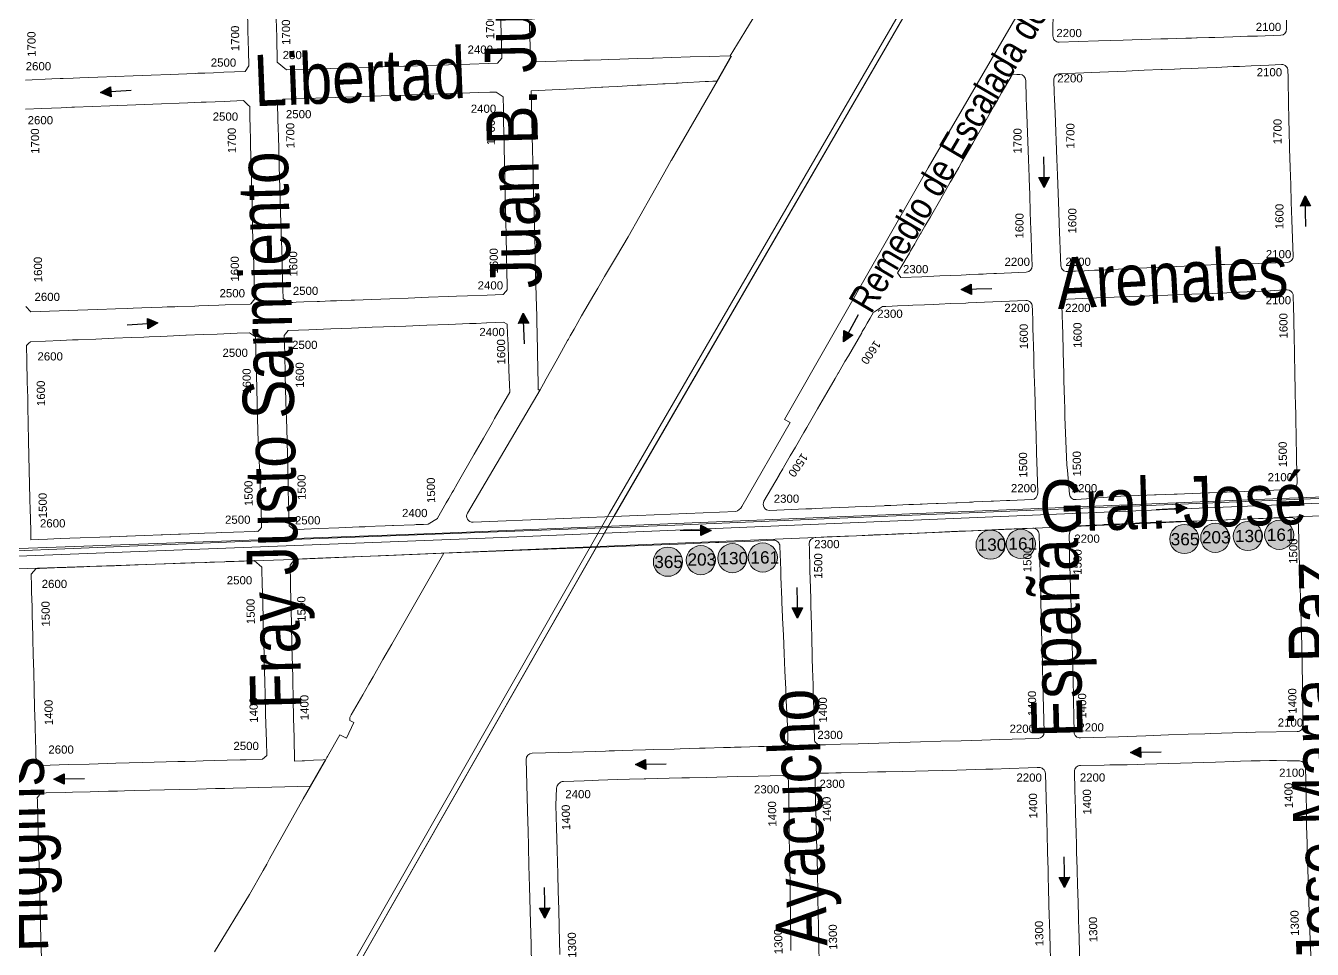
# Model space of a CAD drawing. Header units: millimetres. Extents: x 11558 to 23675, y 49449 to 61482.
# Drawn here: x 18272 to 18900, y 54871 to 55322 of the extents above; entities that cross this region are included whole.
import ezdxf

# ---------------------------------------------------------------- set-up
doc = ezdxf.new("R2010")
doc.units = ezdxf.units.MM
for name, color, linetype in [('0. plano base - nombres calles', 22, 'Continuous'), ('0. Plano Base - PLANO', 254, 'Continuous'), ('0. Plano base - sentido calles', 253, 'Continuous'), ('0. vias del tren', 252, 'VÍAS'), ('7. puesta en valor CC la lucila', 212, 'Continuous'), ('numeración', 7, 'Continuous')]:
    doc.layers.add(name, color=color, linetype=linetype)
for name, color, linetype, true_color in [('Linea 130 IDA', 7, 'Continuous', 0x26921c), ('linea 161 vuelta', 7, 'Continuous', 0x9d070c), ('Linea 203 REGRESO', 7, 'Continuous', 0x9e7700), ('Linea 365 REGRESO', 7, 'Continuous', 0xcc3300)]:
    doc.layers.add(name, color=color, linetype=linetype, true_color=true_color)
doc.layers.get('7. puesta en valor CC la lucila').off()
doc.styles.get("Standard").update_dxf_attribs({"font": 'arial.ttf'})
doc.linetypes.add('VÍAS', pattern='A,0.15,[130,ltypeshp.shx,S=0.25,R=0,X=0,Y=0],0.15', length=0.3)

# ---------------------------------------------------------------- blocks, each defined once
blk = doc.blocks.new('MANZANAS')
at = {"layer": '0. Plano Base - PLANO', "color": 0, "linetype": 'VÍAS', "lineweight": 5, "ltscale": 4}
for points in [[(5638521.01, 6179852.54), (5638443.65, 6179752.06), (5638377.59, 6179651.23), (5638340.19, 6179582.84), (5638322.33, 6179538.74), (5638313.75, 6179517.56), (5638304.57, 6179494.88), (5638295.85, 6179465.56), (5638277.52, 6179391.47), (5638271.99, 6179354.9), (5638265.44, 6179267.8), (5638261.95, 6179205.01), (5638248.6, 6178985.17), (5638230.1, 6178585.9), (5638216.19, 6178231.93), (5638207.85, 6178052.52), (5638205.17, 6177994.89)], [(5638523.21, 6179851.07), (5638445.8, 6179750.53), (5638379.86, 6179649.87), (5638342.58, 6179581.7), (5638324.78, 6179537.75), (5638316.2, 6179516.57), (5638307.07, 6179494.01), (5638298.4, 6179464.87), (5638280.11, 6179390.95), (5638274.62, 6179354.6), (5638268.08, 6179267.63), (5638264.59, 6179204.86), (5638251.24, 6178985.03), (5638232.74, 6178585.79), (5638218.83, 6178231.82), (5638210.49, 6178052.39), (5638207.81, 6177994.74)]]:
    blk.add_lwpolyline(points, dxfattribs=at)
at = {"layer": '0. Plano Base - PLANO', "color": 0, "linetype": 'Continuous', "lineweight": 5}
for points in [[(5638412.44, 6178951.86), (5638414.55, 6178948.07, -0.413666), (5638413.39, 6178943.99), (5638403.49, 6178938.45), (5638400.51, 6178936.79), (5638399.23, 6178936.07), (5638393.03, 6178932.6), (5638385.26, 6178928.26), (5638382.81, 6178926.89), (5638377.85, 6178924.12), (5638377.47, 6178923.9), (5638375.43, 6178922.76), (5638372.9, 6178921.34), (5638365.31, 6178917.1), (5638362.28, 6178915.41), (5638353.92, 6178910.73), (5638346.18, 6178906.4), (5638335.76, 6178900.58), (5638327.07, 6178895.72), (5638318.99, 6178891.2, -0.42553), (5638314.85, 6178892.46), (5638308.61, 6178904.7)], [(5638256.97, 6178988.26), (5638295.68, 6179010.12, -0.592736), (5638300.15, 6179007.34), (5638290.47, 6178807.33), (5638284.89, 6178666.03), (5638288.06, 6178665.88), (5638285.98, 6178618.64, -0.187987), (5638284.43, 6178615.12), (5638242.87, 6178591.35)], [(5638535.31, 6178496.7), (5638529.46, 6178507.18), (5638526.66, 6178512.19), (5638525.21, 6178514.79), (5638523.74, 6178517.41), (5638521.07, 6178522.2), (5638518.14, 6178527.45), (5638516.78, 6178529.88), (5638512.7, 6178537.23), (5638510.78, 6178540.7), (5638508.8, 6178544.28), (5638506.57, 6178548.29), (5638504.66, 6178551.76), (5638501.43, 6178557.59), (5638499.94, 6178560.28), (5638498.56, 6178562.78), (5638494.14, 6178570.76), (5638489.75, 6178578.69, -0.41784), (5638490.96, 6178582.79), (5638501.07, 6178588.22), (5638503.48, 6178589.52), (5638505.8, 6178590.77), (5638511.05, 6178593.61), (5638515.21, 6178595.93), (5638518.47, 6178597.75), (5638533.75, 6178606.26), (5638548.74, 6178614.61), (5638556.43, 6178618.92), (5638559.33, 6178620.55), (5638563.81, 6178623.06), (5638567.74, 6178625.23), (5638571.64, 6178627.38), (5638574.75, 6178628.94), (5638579.43, 6178631.3), (5638584.83, 6178634.01, -0.40534), (5638588.82, 6178632.76), (5638592.04, 6178626.8), (5638596.23, 6178619.07), (5638598.21, 6178615.42), (5638598.26, 6178615.32), (5638600.25, 6178611.64), (5638602.47, 6178607.54), (5638606.71, 6178599.9), (5638611, 6178592.16), (5638614.98, 6178584.99), (5638615.39, 6178584.27), (5638623.07, 6178570.61), (5638623.4, 6178570.04), (5638625.55, 6178566.23), (5638627.85, 6178562.17), (5638630.79, 6178557.01), (5638634.14, 6178551.13, -0.424307)], [(5638242.87, 6178591.35), (5638173.08, 6178551.33, -0.594478), (5638168.59, 6178554.09), (5638172.35, 6178623.74)], [(5638266.9, 6178588.03), (5638282.63, 6178597.06), (5638284.1, 6178597.91), (5638291.2, 6178601.98), (5638299.07, 6178606.5), (5638307.25, 6178611.2, -0.416199), (5638311.36, 6178610.08), (5638317.18, 6178599.78), (5638318.78, 6178596.96), (5638324.24, 6178587.38), (5638324.77, 6178586.46), (5638326.84, 6178582.86), (5638328.35, 6178580.24), (5638328.78, 6178579.49), (5638332.92, 6178572.31), (5638337.36, 6178564.61), (5638341.64, 6178557.18), (5638346.1, 6178549.44), (5638350.84, 6178541.21), (5638351.37, 6178540.31), (5638352.48, 6178538.37), (5638354.9, 6178534.18), (5638358.34, 6178528.21, -0.416927), (5638357.21, 6178524.1), (5638349.61, 6178519.82), (5638347.24, 6178518.48), (5638339.86, 6178514.37), (5638336.98, 6178512.76), (5638335.25, 6178511.79), (5638332.2, 6178510.1), (5638324.51, 6178505.81), (5638322.06, 6178504.44), (5638313.82, 6178499.85), (5638311.15, 6178498.36), (5638302.4, 6178493.48), (5638298.96, 6178491.56), (5638293.63, 6178488.59), (5638289.2, 6178486.12), (5638285.73, 6178484.19), (5638283.47, 6178482.92), (5638281.93, 6178482.07), (5638277.63, 6178479.67), (5638267.66, 6178474.11, -0.000008), (5638267.66, 6178474.11, -0.000008)], [(5638422.05, 6178438.63), (5638418.17, 6178445.74), (5638414.2, 6178453.02), (5638413.96, 6178453.46), (5638410.03, 6178460.66), (5638409.93, 6178460.85), (5638407.88, 6178464.6), (5638405.82, 6178468.37), (5638405.21, 6178469.5), (5638401.68, 6178475.96), (5638397.48, 6178483.62), (5638395.15, 6178487.82), (5638393.31, 6178491.14), (5638389.16, 6178498.64), (5638386.23, 6178503.95), (5638384.86, 6178506.45), (5638379.08, 6178516.93, -0.415029), (5638380.27, 6178521.01), (5638383.53, 6178522.79), (5638386.66, 6178524.5), (5638388.91, 6178525.74), (5638400.13, 6178531.87), (5638404.42, 6178534.22), (5638408.09, 6178536.23), (5638415.29, 6178540.17), (5638426.2, 6178546.14), (5638438.43, 6178552.83), (5638446.41, 6178557.32), (5638450.75, 6178559.76), (5638453.72, 6178561.44), (5638460.99, 6178565.53), (5638468.79, 6178569.92), (5638472.61, 6178572.07), (5638473.31, 6178572.49, -0.425192), (5638477.49, 6178571.4), (5638486.35, 6178555.59), (5638487.72, 6178553.14), (5638488.92, 6178550.98), (5638491.87, 6178545.62), (5638491.99, 6178545.41), (5638492.15, 6178545.11), (5638495.76, 6178538.57), (5638496.16, 6178537.85), (5638500.39, 6178530.19), (5638502.3, 6178526.73), (5638504.48, 6178522.76), (5638508.56, 6178515.38), (5638511.14, 6178510.72), (5638512.84, 6178507.66), (5638515.71, 6178502.52), (5638518.63, 6178497.28), (5638521.51, 6178492.12)], [(5638307.96, 6178383.7), (5638301.48, 6178395.41), (5638297.35, 6178402.88), (5638293.02, 6178410.72), (5638288.96, 6178418.06), (5638283.31, 6178428.29), (5638278.05, 6178437.79), (5638272.58, 6178447.5), (5638269.1, 6178455.01, -0.195146), (5638268.99, 6178457.26), (5638269.17, 6178457.79, -0.182024), (5638270.53, 6178459.41), (5638279.43, 6178464.44), (5638282.89, 6178466.39), (5638285.46, 6178467.84), (5638293.39, 6178472.32), (5638298.64, 6178475.28), (5638304.91, 6178478.73), (5638305.71, 6178479.17), (5638315.57, 6178484.59), (5638321.07, 6178487.61), (5638324.26, 6178489.37), (5638331.45, 6178493.32), (5638344.99, 6178500.76), (5638353.67, 6178505.54), (5638364.01, 6178511.23, -0.416921), (5638368.1, 6178510.02), (5638372.63, 6178501.58), (5638375.94, 6178495.44), (5638380.66, 6178486.66), (5638384.43, 6178479.66), (5638387.98, 6178473.05), (5638392.12, 6178465.35), (5638396.37, 6178457.45), (5638396.61, 6178457.01), (5638397.38, 6178455.59), (5638398.12, 6178454.2), (5638400.29, 6178450.16), (5638402.45, 6178446.16), (5638402.76, 6178445.57), (5638407.15, 6178437.41)], [(5638264.36, 6178433.61), (5638249.46, 6178460.54, -0.413299), (5638250.62, 6178464.61), (5638267.66, 6178474.11)]]:
    blk.add_lwpolyline(points, format="xyb", dxfattribs=at)
for points in [[(5638183.38, 6178868.4), (5638180.54, 6178824.86), (5638179.55, 6178811.24), (5638179.44, 6178811.19), (5638170.59, 6178806.24), (5638162.49, 6178801.72), (5638146.87, 6178792.99), (5638146.4, 6178792.73), (5638139.87, 6178789.08), (5638132.41, 6178784.91), (5638127.83, 6178782.35), (5638124.54, 6178780.51), (5638119.64, 6178777.78), (5638117.18, 6178776.4), (5638111.99, 6178773.5), (5638109.87, 6178772.32), (5638096.45, 6178764.82), (5638093.12, 6178766.01), (5638086.09, 6178778.58), (5638084.67, 6178781.21)], [(5638069.69, 6178779.51), (5638081.17, 6178758.87), (5638080.37, 6178755.6), (5638064.67, 6178746.8), (5638049.44, 6178738.27), (5638043.28, 6178734.81), (5638040.54, 6178733.28), (5638034.73, 6178730.02), (5638027.03, 6178725.71), (5638020.1, 6178721.82), (5638004.02, 6178712.82), (5638001.13, 6178711.2), (5637998.49, 6178709.72), (5637990.43, 6178705.2), (5637984.73, 6178706.55), (5637978.91, 6178717.15), (5637974.44, 6178725.26)], [(5637960.26, 6178722.05), (5637964.43, 6178714.47), (5637967.9, 6178708.16), (5637969.11, 6178705.98), (5637969.66, 6178704.97), (5637973.21, 6178698.52), (5637972.91, 6178695.26), (5637963.83, 6178690.08), (5637959.54, 6178687.63), (5637955.84, 6178685.53), (5637952.89, 6178683.85), (5637951.83, 6178683.24), (5637948.1, 6178681.11), (5637941.04, 6178677.09), (5637933.07, 6178672.55), (5637925.4, 6178668.18), (5637910.42, 6178659.64), (5637902.76, 6178655.27), (5637899.97, 6178653.68), (5637895.63, 6178651.21), (5637894.36, 6178650.49), (5637890.88, 6178648.5), (5637879.73, 6178642.15)], [(5637886.26, 6178629.56), (5637893.17, 6178633.49), (5637901.32, 6178638.12), (5637905.9, 6178640.73), (5637907.01, 6178641.35), (5637914.57, 6178645.65), (5637922.03, 6178649.9), (5637925.25, 6178651.73), (5637929.41, 6178654.11), (5637940.29, 6178660.32), (5637955.13, 6178668.8), (5637960.79, 6178672.03), (5637962.93, 6178673.25), (5637970.49, 6178677.57), (5637973.17, 6178679.09), (5637978.77, 6178682.28), (5637980.54, 6178681.76), (5637981.8, 6178681.38), (5637982.82, 6178681.08), (5637983.24, 6178680.31), (5637985.22, 6178676.69), (5637987.82, 6178671.97), (5637988.53, 6178670.67), (5637989.8, 6178668.37), (5637991.92, 6178664.51), (5637994.39, 6178660.01), (5637995.36, 6178658.26), (5637996.39, 6178656.39), (5637998.75, 6178652.11), (5638001.1, 6178647.83), (5638002.15, 6178645.92), (5638010.94, 6178629.95), (5638011.58, 6178628.79), (5638013.85, 6178624.72), (5638015.07, 6178622.53), (5638017.95, 6178617.36), (5638020, 6178613.68), (5638024.91, 6178604.87), (5638028.2, 6178598.96), (5638027.74, 6178595.87), (5638027.36, 6178595.66), (5638016.72, 6178589.64), (5638014.08, 6178588.14), (5638005.57, 6178583.33), (5638003.92, 6178582.39), (5637996.45, 6178578.16), (5637995.32, 6178577.53), (5637993.74, 6178576.63), (5637992.19, 6178575.75), (5637989.98, 6178574.5), (5637985.33, 6178571.87), (5637981.29, 6178569.59), (5637977.74, 6178567.58), (5637975.34, 6178566.22), (5637970.22, 6178563.32), (5637962.65, 6178559.04), (5637954.2, 6178554.26), (5637934.11, 6178542.89), (5637930.74, 6178544.04)], [(5638167.37, 6178531.39), (5638266.9, 6178588.03)], [(5638264.36, 6178433.61), (5638266.14, 6178430.4), (5638270.07, 6178423.3), (5638274.54, 6178415.23), (5638279.53, 6178406.2), (5638288.01, 6178390.88), (5638293.15, 6178381.59), (5638298.17, 6178372.54)], [(5638086.83, 6178260.56), (5638081.73, 6178269.8), (5638076.77, 6178278.79), (5638075.04, 6178281.92), (5638072.89, 6178285.81), (5638072.71, 6178286.14), (5638072.63, 6178286.29), (5638072.5, 6178286.52), (5638062.5, 6178304.62), (5638057.77, 6178313.19), (5638046.83, 6178333.01), (5638046.25, 6178334), (5638046.79, 6178336.81), (5638049.06, 6178338.07), (5638057.35, 6178342.68), (5638060.26, 6178344.3), (5638067.87, 6178348.49), (5638071.18, 6178350.32), (5638075.63, 6178352.78), (5638079.53, 6178354.93), (5638082.52, 6178356.58), (5638086.89, 6178358.98), (5638105.98, 6178369.51), (5638113.77, 6178373.81), (5638121.39, 6178378.01), (5638125.42, 6178380.23), (5638128.97, 6178382.19), (5638161.93, 6178400.49), (5638161.71, 6178393.32), (5638160.8, 6178364.37), (5638160.66, 6178359.82), (5638160.57, 6178356.9), (5638160.46, 6178353.31), (5638160.03, 6178339.79), (5638157.74, 6178307.08)]]:
    blk.add_lwpolyline(points, dxfattribs=at)
for points in [[(5638459.87, 6178866.39), (5638468.43, 6178851.2, -0.414745), (5638467.29, 6178847.11), (5638458.09, 6178841.95), (5638454.87, 6178840.14), (5638446.15, 6178835.25), (5638443.88, 6178833.97), (5638440.77, 6178832.23), (5638438.54, 6178830.97), (5638431.23, 6178826.83), (5638423.52, 6178822.35), (5638401.45, 6178809.53), (5638387.39, 6178801.37), (5638385.62, 6178800.34), (5638383.13, 6178798.89), (5638381.37, 6178797.87), (5638377.55, 6178795.65), (5638376.89, 6178795.27), (5638375.64, 6178794.54), (5638374.11, 6178793.66, -0.415943), (5638370, 6178794.76), (5638359.86, 6178812.47), (5638356.87, 6178817.74), (5638356.77, 6178817.93), (5638352.5, 6178825.47), (5638348.14, 6178833.17), (5638344.31, 6178839.92), (5638333.22, 6178859.48), (5638329.79, 6178865.43), (5638328.13, 6178868.3), (5638325.14, 6178873.48, -0.415261), (5638326.25, 6178877.59), (5638343.34, 6178887.36), (5638354.53, 6178893.76), (5638362.1, 6178898.09), (5638369.31, 6178902.22), (5638369.82, 6178902.5), (5638374.93, 6178905.43), (5638377.41, 6178906.85), (5638377.59, 6178906.95), (5638382.02, 6178909.49), (5638385.03, 6178911.22), (5638392.63, 6178915.59), (5638399.86, 6178919.75), (5638402.37, 6178921.19), (5638402.53, 6178921.28), (5638407.46, 6178924.11), (5638411.49, 6178926.43), (5638414.95, 6178928.42), (5638420.33, 6178931.51, -0.421249), (5638424.46, 6178930.34), (5638425.94, 6178927.61), (5638426.78, 6178926.07), (5638426.91, 6178925.83), (5638428.55, 6178922.82), (5638430.1, 6178919.96), (5638433.33, 6178914.02), (5638434.51, 6178911.84), (5638434.73, 6178911.43), (5638436.11, 6178908.9), (5638436.35, 6178908.46), (5638438.29, 6178904.9), (5638442.66, 6178896.93), (5638447.19, 6178888.89), (5638451.33, 6178881.54), (5638455.53, 6178874.09), (5638457.56, 6178870.5)], [(5638313.08, 6178867.07), (5638317.32, 6178859.57), (5638319.25, 6178856.15), (5638321.28, 6178852.56), (5638323.46, 6178848.7), (5638327.76, 6178841.08), (5638332.09, 6178833.42), (5638336.22, 6178826.1), (5638336.72, 6178825.22), (5638340.48, 6178818.56), (5638344.79, 6178810.93), (5638348.98, 6178803.51), (5638350.51, 6178800.79), (5638353.52, 6178795.46), (5638353.75, 6178795.07), (5638357.6, 6178788.25, -0.411732), (5638356.48, 6178784.17), (5638347.16, 6178778.8), (5638343.82, 6178776.88), (5638342.79, 6178776.28), (5638339.65, 6178774.48), (5638338.22, 6178773.66), (5638336.22, 6178772.5), (5638332.52, 6178770.37), (5638330.98, 6178769.48), (5638328.83, 6178768.24), (5638319.84, 6178763.07), (5638317.38, 6178761.65), (5638314.49, 6178759.99), (5638312.24, 6178758.69), (5638303.4, 6178753.6), (5638300.9, 6178754.93), (5638301.02, 6178757.09), (5638301.28, 6178761.7), (5638301.3, 6178762.02), (5638301.52, 6178766.11), (5638301.58, 6178767.32), (5638301.79, 6178771.29), (5638301.83, 6178772), (5638302.03, 6178776.69), (5638302.07, 6178777.51), (5638302.1, 6178778.23), (5638302.23, 6178781.23), (5638302.46, 6178786.62), (5638302.88, 6178796.7), (5638303.28, 6178805.94), (5638303.33, 6178807.1), (5638303.64, 6178814.34), (5638303.77, 6178817.38), (5638304.22, 6178828.03), (5638304.65, 6178838.15), (5638305.09, 6178848.43), (5638305.25, 6178852.12), (5638305.43, 6178856.26), (5638305.85, 6178865.1), (5638305.86, 6178865.25), (5638305.93, 6178866.72), (5638307.94, 6178867.7), (5638309.16, 6178868.3, -0.396302)], [(5638380.52, 6178781.81), (5638389.74, 6178787.1), (5638395.64, 6178790.49), (5638400.23, 6178793.13), (5638406.77, 6178796.88), (5638415.19, 6178801.71), (5638422.92, 6178806.09), (5638430.12, 6178810.14), (5638430.42, 6178810.31), (5638433.1, 6178811.82), (5638437.94, 6178814.55), (5638445.6, 6178818.95), (5638452.86, 6178823.19), (5638453.39, 6178823.5), (5638456.63, 6178825.39), (5638460.12, 6178827.43), (5638460.31, 6178827.53), (5638463.58, 6178829.45), (5638466.35, 6178831.06), (5638466.45, 6178831.12), (5638472.06, 6178834.41), (5638473.24, 6178835.1), (5638473.38, 6178835.18), (5638473.46, 6178835.23), (5638474.39, 6178835.5), (5638475.35, 6178835.47), (5638476.26, 6178835.16), (5638477.04, 6178834.58), (5638477.18, 6178834.4), (5638477.34, 6178834.2), (5638477.64, 6178833.66), (5638479.96, 6178829.4), (5638482.85, 6178824.09), (5638484.15, 6178821.72), (5638486.46, 6178817.51), (5638491.27, 6178808.74), (5638495.5, 6178801.04), (5638499.64, 6178793.44), (5638503.86, 6178785.69), (5638504.38, 6178784.73), (5638504.67, 6178784.2), (5638507.87, 6178778.31), (5638508.98, 6178776.28), (5638512.09, 6178770.56), (5638513.5, 6178767.97), (5638514.23, 6178766.63), (5638514.54, 6178766.06), (5638515.78, 6178763.77), (5638521.22, 6178753.78, -0.405714), (5638520.09, 6178749.75), (5638515.33, 6178746.98), (5638507.76, 6178742.58), (5638500.44, 6178738.31), (5638492.72, 6178733.93), (5638485.5, 6178729.84), (5638485.09, 6178729.61), (5638474.83, 6178723.79), (5638471.77, 6178722.06), (5638471.03, 6178721.64), (5638470.44, 6178721.3), (5638462.77, 6178716.95), (5638462.15, 6178716.6), (5638458.82, 6178714.72), (5638455.5, 6178712.83), (5638452.02, 6178710.86), (5638451.57, 6178710.6), (5638449.45, 6178709.4), (5638447.83, 6178708.4), (5638440.43, 6178703.81), (5638436.42, 6178701.33), (5638435.97, 6178701.05), (5638435.62, 6178700.83), (5638429.21, 6178696.86, -0.410505), (5638425.1, 6178697.79), (5638418.93, 6178707.47), (5638417.44, 6178709.81), (5638405.84, 6178730.12), (5638403.91, 6178733.59), (5638403.77, 6178733.85), (5638401.74, 6178737.51), (5638397.2, 6178745.67), (5638397.03, 6178745.99), (5638395.43, 6178748.87), (5638393.14, 6178752.99), (5638390.36, 6178757.99), (5638388.95, 6178760.54), (5638387.28, 6178763.55), (5638386.15, 6178765.57), (5638379.39, 6178777.76, -0.410093)], [(5638294.36, 6178625.95), (5638295.05, 6178640.65), (5638295.05, 6178640.77), (5638295.21, 6178644.23), (5638295.25, 6178645.02), (5638295.49, 6178650.19), (5638295.55, 6178651.48), (5638295.78, 6178656.46), (5638296.17, 6178664.67), (5638296.3, 6178667.54), (5638296.79, 6178678.06), (5638297.21, 6178686.94), (5638297.58, 6178695), (5638297.73, 6178698.06), (5638297.74, 6178698.27), (5638297.82, 6178699.98), (5638298.04, 6178704.66), (5638298.19, 6178707.93), (5638298.79, 6178720.91), (5638298.82, 6178721.51), (5638298.93, 6178723.85), (5638299.05, 6178726.32), (5638299.17, 6178729.04), (5638299.33, 6178732.4), (5638299.6, 6178732.87), (5638301.87, 6178736.87), (5638303.29, 6178737.69), (5638306.01, 6178739.25), (5638308.29, 6178740.57), (5638312.91, 6178743.23), (5638314.77, 6178744.29), (5638319.73, 6178747.15), (5638323.32, 6178749.21), (5638323.44, 6178749.29), (5638325.97, 6178750.74), (5638330.9, 6178753.58), (5638337.22, 6178757.2), (5638338.22, 6178757.78), (5638362.69, 6178771.81, -0.417952), (5638366.8, 6178770.67), (5638367.53, 6178769.36), (5638370.55, 6178763.94), (5638372.16, 6178761.05), (5638373.82, 6178758.07), (5638376.36, 6178753.5), (5638378.55, 6178749.56), (5638380.61, 6178745.86), (5638384.99, 6178738), (5638385, 6178737.97), (5638386.61, 6178735.09), (5638393.02, 6178723.58), (5638397.4, 6178715.71), (5638401.65, 6178708.07), (5638405.89, 6178700.46), (5638411.16, 6178690.98, -0.410589), (5638410.03, 6178686.92), (5638400.74, 6178681.59), (5638400.33, 6178681.36), (5638399.27, 6178680.75), (5638393.79, 6178677.61), (5638392.76, 6178677.02), (5638385.45, 6178672.83), (5638384.83, 6178672.48), (5638383.62, 6178671.79), (5638378.43, 6178668.81), (5638377.76, 6178668.42), (5638370.29, 6178664.15), (5638369.43, 6178663.65), (5638365.82, 6178661.59), (5638363.48, 6178660.25), (5638363.02, 6178659.98), (5638362.69, 6178659.79), (5638359.91, 6178658.2), (5638358.97, 6178657.66), (5638357.95, 6178657.08), (5638350.23, 6178652.65), (5638347.79, 6178651.25), (5638347.4, 6178651.03), (5638343.56, 6178648.83), (5638339.79, 6178646.67), (5638335.2, 6178644.04), (5638332.37, 6178642.41), (5638321.35, 6178636.1), (5638318.53, 6178634.48), (5638316.8, 6178633.49), (5638314.23, 6178632.02), (5638298.85, 6178623.21, -0.591907)], [(5638480.61, 6178595.8), (5638477.25, 6178601.97), (5638473.21, 6178609.43), (5638471.78, 6178612.05), (5638469.2, 6178616.8), (5638465.14, 6178624.28), (5638464.46, 6178625.49), (5638462.35, 6178629.26), (5638460.89, 6178631.87), (5638456.62, 6178639.5), (5638456.15, 6178640.35), (5638451.67, 6178648.35), (5638451.25, 6178649.09), (5638449.12, 6178652.89), (5638444.13, 6178661.81), (5638441.06, 6178667.29), (5638440.42, 6178668.48), (5638437.05, 6178674.79), (5638434.21, 6178680.08), (5638433.98, 6178680.57), (5638433.97, 6178680.6), (5638433.7, 6178681.7), (5638433.67, 6178682.27), (5638433.85, 6178683.39), (5638434.32, 6178684.43), (5638434.68, 6178684.86), (5638435.04, 6178685.3), (5638435.07, 6178685.32), (5638435.97, 6178685.95), (5638439.26, 6178687.86), (5638441.46, 6178689.14), (5638443.54, 6178690.34), (5638446.3, 6178691.94), (5638446.99, 6178692.34), (5638454.44, 6178696.66), (5638460.25, 6178700.04), (5638462, 6178701.05), (5638470.56, 6178705.91), (5638471.83, 6178706.63), (5638477.42, 6178709.8), (5638478.65, 6178710.5), (5638480.97, 6178711.82), (5638496.09, 6178720.4), (5638501.52, 6178723.48), (5638506.95, 6178726.56), (5638512.77, 6178729.86), (5638512.9, 6178729.93), (5638514.44, 6178730.81), (5638526.74, 6178737.74), (5638526.77, 6178737.76), (5638527.95, 6178737.78), (5638528.54, 6178737.69), (5638529.66, 6178737.29), (5638530.65, 6178736.63), (5638531.03, 6178736.28), (5638531.08, 6178736.22), (5638535.72, 6178727.87), (5638538.63, 6178722.62), (5638540.53, 6178719.2), (5638543.42, 6178713.99), (5638545.2, 6178710.79), (5638549.44, 6178703.14), (5638552.06, 6178698.42), (5638553.68, 6178695.49), (5638554.03, 6178694.87), (5638559.95, 6178684.13), (5638564.18, 6178676.37), (5638578.4, 6178650.25, -0.415985), (5638577.19, 6178646.17), (5638559.27, 6178636.56), (5638555.35, 6178634.4), (5638549.44, 6178631.15), (5638540.01, 6178625.83), (5638537.72, 6178624.53), (5638530.51, 6178620.46), (5638522.16, 6178615.75), (5638512.56, 6178610.33), (5638508.64, 6178608.12), (5638500.95, 6178603.78), (5638484.72, 6178594.62, -0.418965)], [(5638466.51, 6178584.94), (5638449.9, 6178575.66), (5638442.44, 6178571.49), (5638433.75, 6178566.64), (5638425.04, 6178561.78), (5638416.32, 6178556.92), (5638411.89, 6178554.44), (5638407.4, 6178551.94), (5638398.56, 6178547), (5638389.79, 6178542.11), (5638382.28, 6178537.92), (5638375.77, 6178534.26), (5638373.83, 6178533.17, -0.416985), (5638369.73, 6178534.33), (5638367.13, 6178539.06), (5638362.66, 6178547.13), (5638358.54, 6178554.56), (5638357.59, 6178556.27), (5638354.4, 6178562.03), (5638353.78, 6178563.14), (5638350.08, 6178569.83), (5638345.85, 6178577.45), (5638342.75, 6178583.05), (5638338.25, 6178591.16), (5638336.57, 6178594.19), (5638331.78, 6178602.84), (5638330.1, 6178605.87), (5638329.79, 6178606.44), (5638329.72, 6178606.57), (5638324.67, 6178615.68), (5638323.54, 6178617.7, -0.409512), (5638324.67, 6178621.76), (5638329.74, 6178624.67), (5638330.13, 6178624.9), (5638333.92, 6178627.08), (5638337.27, 6178629), (5638342.18, 6178631.83), (5638349.52, 6178636.05), (5638354.43, 6178638.88), (5638359.74, 6178641.93), (5638360.2, 6178642.2), (5638361.03, 6178642.68), (5638364.7, 6178644.79), (5638371.13, 6178648.49), (5638374.37, 6178650.35), (5638379.58, 6178653.35), (5638379.69, 6178653.41), (5638382.41, 6178654.98), (5638385.6, 6178656.81), (5638388.08, 6178658.24), (5638390.9, 6178659.86), (5638396.57, 6178663.13), (5638405.27, 6178668.13), (5638412.51, 6178672.3), (5638416.84, 6178674.76, -0.417383), (5638420.94, 6178673.6), (5638430.39, 6178656.53), (5638433.19, 6178651.46), (5638435.79, 6178646.75), (5638437.82, 6178643.07), (5638439.26, 6178640.47), (5638443.95, 6178631.96), (5638448.14, 6178624.38), (5638452.33, 6178616.79), (5638456.15, 6178609.87), (5638467.67, 6178589, -0.412749)]]:
    blk.add_lwpolyline(points, format="xyb", close=True, dxfattribs=at)
at = {"layer": '0. Plano Base - PLANO', "color": 0}
for points in [[(5638179.48, 6178797.33), (5638180.1, 6178811.55)], [(5638161.93, 6178400.49), (5638162.65, 6178415.38)]]:
    blk.add_lwpolyline(points, dxfattribs=at)
at = {"layer": '0. Plano Base - PLANO', "color": 0, "linetype": 'Continuous', "lineweight": 5}
for points in [[(5638172, 6178623.57), (5638171.5, 6178623.34), (5638170.13, 6178625.87), (5638163.06, 6178638.92), (5638161.11, 6178642.52), (5638159.82, 6178644.88), (5638154.46, 6178654.78), (5638149.56, 6178663.41), (5638146.75, 6178668.5), (5638144.96, 6178671.75), (5638140.38, 6178680.06), (5638138.91, 6178682.72), (5638135.8, 6178688.38), (5638129.62, 6178699.58), (5638127.99, 6178702.53), (5638121.79, 6178713.79), (5638117.62, 6178721.35), (5638115.13, 6178725.87), (5638101.18, 6178751.17), (5638115.98, 6178759.9), (5638119.12, 6178761.75), (5638130.79, 6178768.63), (5638131.43, 6178769), (5638133.88, 6178770.45), (5638137.38, 6178772.51), (5638145.88, 6178777.52), (5638147.55, 6178778.51), (5638156.68, 6178783.89), (5638157.6, 6178784.43), (5638162.31, 6178787.21), (5638163.16, 6178787.71), (5638164.86, 6178788.71), (5638174.53, 6178794.41), (5638175.58, 6178795.03), (5638175.91, 6178795.22), (5638177.7, 6178796.28), (5638179.48, 6178797.33), (5638177.57, 6178752.75), (5638177.56, 6178752.57), (5638177.22, 6178744.63), (5638176.01, 6178709.85), (5638175.4, 6178698.7), (5638174.78, 6178687.38), (5638174.42, 6178680.74), (5638174.22, 6178676.98), (5638173.57, 6178665.05), (5638173.35, 6178657.76), (5638173.24, 6178654), (5638173.19, 6178652.06), (5638173.16, 6178651.31), (5638172.98, 6178645.17), (5638172.82, 6178639.82), (5638172.53, 6178629.89), (5638172.45, 6178627.15), (5638172.35, 6178623.74)], [(5638045.5, 6178605.97), (5638043.22, 6178604.68), (5638041.95, 6178605.07), (5638041.9, 6178605.09), (5638040.48, 6178605.53), (5638035.98, 6178613.53), (5638031.41, 6178621.74), (5638028.69, 6178626.62), (5638027.05, 6178629.57), (5638022.63, 6178637.52), (5638014.29, 6178652.5), (5638009.02, 6178661.96), (5638001.62, 6178675.25), (5638000.49, 6178677.28), (5637994.52, 6178687.89), (5637995.64, 6178691.81), (5638014.08, 6178702.22), (5638026.19, 6178709.03), (5638037.37, 6178715.31), (5638048.54, 6178721.6), (5638049.54, 6178722.16), (5638071.29, 6178734.39), (5638078.95, 6178738.7), (5638083.63, 6178741.36), (5638086.3, 6178742.83), (5638090.4, 6178742.33), (5638093.33, 6178736.9), (5638095.9, 6178732.21), (5638102.07, 6178720.94), (5638109.83, 6178706.77), (5638114.28, 6178698.63), (5638118.92, 6178690.17), (5638123.54, 6178681.73), (5638126.77, 6178675.83), (5638128.24, 6178673.15), (5638128.3, 6178673.04), (5638130.33, 6178669.33), (5638135.61, 6178659.68), (5638135.37, 6178658.68), (5638134.92, 6178656.8), (5638128.12, 6178652.93), (5638119.77, 6178648.19), (5638115.03, 6178645.5), (5638111.44, 6178643.45), (5638103.14, 6178638.73), (5638094.53, 6178633.84), (5638086.79, 6178629.44), (5638079.1, 6178625.07), (5638071.73, 6178620.88), (5638070.3, 6178620.07), (5638066.17, 6178617.72), (5638064.07, 6178616.52), (5638061.49, 6178615.06), (5638059.24, 6178613.78), (5638056.84, 6178612.41), (5638055.89, 6178611.87), (5638050.25, 6178608.67), (5638046.9, 6178606.76)], [(5638101.54, 6178510.35), (5638097.25, 6178507.87), (5638094.22, 6178508.44), (5638090.53, 6178515.13), (5638088.29, 6178519.18), (5638086.06, 6178523.22), (5638083.88, 6178527.18), (5638077.84, 6178538.09), (5638077.4, 6178538.88), (5638071.2, 6178550.06), (5638064.97, 6178561.32), (5638058.54, 6178572.92), (5638053.62, 6178581.81), (5638049.25, 6178589.67), (5638049.81, 6178592.74), (5638058.65, 6178597.79), (5638067.94, 6178603.08), (5638076.69, 6178608.05), (5638085.45, 6178613.04), (5638099.73, 6178621.16), (5638108.69, 6178626.26), (5638117.94, 6178631.52), (5638126.88, 6178636.6), (5638129.61, 6178638.15), (5638134.09, 6178640.7), (5638134.13, 6178640.72), (5638137.81, 6178642.82), (5638141.31, 6178644.81), (5638143.28, 6178644.78), (5638145.73, 6178640.49), (5638146.12, 6178639.81), (5638146.61, 6178638.95), (5638148.53, 6178635.59), (5638154.37, 6178625.38), (5638157.98, 6178619.06), (5638159.71, 6178616.03), (5638159.46, 6178610.06), (5638159.09, 6178601.08), (5638159, 6178598.97), (5638158.63, 6178590.14), (5638158.25, 6178581.06), (5638157.56, 6178564.46), (5638157.4, 6178560.66), (5638157.35, 6178559.46), (5638157.22, 6178556.2), (5638157.11, 6178553.73), (5638156.93, 6178549.38), (5638156.74, 6178545.03), (5638156.75, 6178545), (5638154.07, 6178540.42), (5638152.03, 6178539.26), (5638148.99, 6178537.52), (5638148.23, 6178537.09), (5638139.41, 6178532.05), (5638138.88, 6178531.75), (5638135.74, 6178529.96), (5638127.47, 6178525.24), (5638127.18, 6178525.07), (5638126.9, 6178524.91), (5638124.79, 6178523.71), (5638116.22, 6178518.81), (5638107.53, 6178513.8)], [(5637939.8, 6178527.44), (5637940.34, 6178528.87), (5637940.72, 6178529.91), (5637953.5, 6178537.23), (5637958.58, 6178540.14), (5637960.99, 6178541.53), (5637968.43, 6178545.79), (5637976.14, 6178550.21), (5637983.4, 6178554.37), (5637988.75, 6178557.43), (5637991.02, 6178558.73), (5637995.88, 6178561.52), (5637998.72, 6178563.15), (5638006.58, 6178567.65), (5638006.72, 6178567.73), (5638014, 6178571.91), (5638019.92, 6178575.3), (5638028.32, 6178580.11), (5638033.58, 6178583.12), (5638037.13, 6178582.65), (5638040.4, 6178576.73), (5638044.33, 6178569.62), (5638046.05, 6178566.5), (5638059.46, 6178542.26), (5638063.72, 6178534.61), (5638066.53, 6178529.8), (5638068.15, 6178527.02), (5638068.71, 6178526.04), (5638070.93, 6178522.16), (5638072.09, 6178520.13), (5638072.39, 6178519.61), (5638076.66, 6178512.16), (5638081.45, 6178503.8), (5638081.74, 6178503.28), (5638082.61, 6178501.54), (5638082.61, 6178501.26), (5638082.37, 6178500.49), (5638081.89, 6178498.95), (5638081.33, 6178498.7), (5638080.48, 6178498.21), (5638071.54, 6178493.13), (5638066.53, 6178490.29), (5638064.11, 6178488.92), (5638059.2, 6178486.13), (5638056.6, 6178484.65), (5638048.95, 6178480.31), (5638048.14, 6178479.85), (5638044.8, 6178477.95), (5638041.4, 6178476.02), (5638040.83, 6178475.69), (5638033.93, 6178471.77), (5638029.94, 6178469.51), (5638026.36, 6178467.48), (5638026.12, 6178467.34), (5638023.24, 6178465.7), (5638019.39, 6178463.52), (5638018.99, 6178463.29), (5638014.7, 6178460.85), (5638006.4, 6178456.14), (5638002.03, 6178453.66), (5637998.18, 6178451.47), (5637995.16, 6178449.75), (5637992.47, 6178448.23), (5637988.53, 6178445.99), (5637985.46, 6178444.25), (5637983.67, 6178447.51), (5637980.34, 6178453.59), (5637978.51, 6178456.92), (5637975.86, 6178461.74), (5637969.09, 6178474.07), (5637962.29, 6178486.47), (5637958.09, 6178494.12), (5637954.31, 6178501.02), (5637953.7, 6178502.12), (5637952.13, 6178504.99), (5637948.38, 6178511.81), (5637943.47, 6178520.77)], [(5638163.61, 6178439.04), (5638164.35, 6178437.75), (5638166.51, 6178437.78), (5638166.83, 6178429.36), (5638163.21, 6178429.3), (5638162.72, 6178417.16), (5638162.69, 6178416.53), (5638162.65, 6178415.38), (5638161.6, 6178414.77), (5638157.5, 6178412.38), (5638153.7, 6178410.16), (5638152.73, 6178409.6), (5638149.51, 6178407.72), (5638143.94, 6178417.87), (5638139.42, 6178426.09), (5638137.69, 6178429.25), (5638136.49, 6178431.44), (5638134.84, 6178434.43), (5638130.66, 6178442.05), (5638126.46, 6178449.7), (5638125.5, 6178451.45), (5638121.98, 6178457.86), (5638117.83, 6178465.42), (5638113.62, 6178473.08), (5638112.66, 6178474.83), (5638112.17, 6178475.73), (5638103.43, 6178491.62), (5638104.14, 6178495.3), (5638110.56, 6178498.96), (5638117.36, 6178502.85), (5638124.86, 6178507.13), (5638132.45, 6178511.46), (5638136.26, 6178513.64), (5638140.44, 6178516.02), (5638167.37, 6178531.39), (5638165.29, 6178480.18), (5638164.93, 6178471.56), (5638164.54, 6178461.84), (5638164.37, 6178457.83), (5638164.13, 6178451.76), (5638163.67, 6178440.54)], [(5638052.2, 6178355.27), (5638040.6, 6178348.84), (5638036.78, 6178350.83), (5638034.33, 6178355.27), (5638032.93, 6178357.8), (5638029.04, 6178364.84), (5638024.81, 6178372.49), (5638020.66, 6178379.98), (5638016.42, 6178387.65), (5638012.4, 6178394.9), (5638008.58, 6178401.81), (5638008.05, 6178402.78), (5638005.27, 6178407.81), (5638004.52, 6178409.16), (5638003.82, 6178410.42), (5638003.6, 6178410.81), (5638001.01, 6178415.5), (5637997.51, 6178421.84), (5637996.14, 6178424.31), (5637993.32, 6178429.41), (5637994.17, 6178432.96), (5637995.59, 6178433.76), (5638001.99, 6178437.39), (5638006.79, 6178440.11), (5638014.46, 6178444.45), (5638016.96, 6178445.87), (5638022.16, 6178448.81), (5638027.55, 6178451.87), (5638029.52, 6178452.98), (5638030.34, 6178453.44), (5638034.1, 6178455.57), (5638036.19, 6178456.76), (5638036.59, 6178456.98), (5638037.42, 6178457.45), (5638037.6, 6178457.56), (5638044.84, 6178461.66), (5638052.44, 6178465.96), (5638055.6, 6178467.75), (5638060.15, 6178470.33), (5638066.82, 6178474.1), (5638068.02, 6178474.79), (5638074.39, 6178478.39), (5638074.95, 6178478.71), (5638075.55, 6178479.05), (5638077.17, 6178479.96), (5638086.87, 6178485.46), (5638091.63, 6178484.34), (5638092.48, 6178482.8), (5638093.63, 6178480.72), (5638094.2, 6178479.7), (5638094.93, 6178478.38), (5638095.32, 6178477.68), (5638095.82, 6178476.77), (5638097.5, 6178473.74), (5638103.5, 6178462.9), (5638105.11, 6178460), (5638105.59, 6178459.13), (5638112.32, 6178446.97), (5638112.79, 6178446.11), (5638114.78, 6178442.52), (5638114.89, 6178442.32), (5638115.48, 6178441.27), (5638116.06, 6178440.2), (5638124.44, 6178425.07), (5638124.54, 6178424.89), (5638126.42, 6178421.49), (5638128.69, 6178417.4), (5638132.82, 6178409.93), (5638136.16, 6178403.91), (5638135.15, 6178401.3), (5638128.14, 6178397.41), (5638125.66, 6178396.03), (5638120.03, 6178392.91), (5638114.49, 6178389.83), (5638109.84, 6178387.25), (5638106.77, 6178385.55), (5638102.14, 6178382.98), (5638099.09, 6178381.29), (5638083.92, 6178372.87), (5638072.51, 6178366.54), (5638068.85, 6178364.51), (5638061.21, 6178360.27)]]:
    blk.add_lwpolyline(points, close=True, dxfattribs=at)
blk = doc.blocks.new('130 ida')
at = {"layer": 'Linea 130 IDA', "lineweight": 211, "true_color": 0xededed}
h = blk.add_hatch(color=7, dxfattribs=at)
h.dxf.hatch_style = 1
edge = h.paths.add_edge_path()
edge.add_arc((0, 0), 7.11, 0, 360)
at = {"layer": 'Linea 130 IDA', "lineweight": 9}
blk.add_circle((0, 0), 7.11, dxfattribs=at)
at = {"layer": 'Linea 130 IDA', "lineweight": 211, "insert": (-6.31, 3.02), "char_height": 6, "attachment_point": 1}
blk.add_mtext_dynamic_manual_height_columns('130', width=19.512, gutter_width=12.5, heights=[0], dxfattribs=at)
blk = doc.blocks.new('161vuelta')
at = {"layer": 'linea 161 vuelta', "lineweight": 211, "true_color": 0xededed}
h = blk.add_hatch(color=7, dxfattribs=at)
h.dxf.hatch_style = 1
edge = h.paths.add_edge_path()
edge.add_arc((0, 0), 7.11, 0, 360)
at = {"layer": 'linea 161 vuelta', "lineweight": 9}
blk.add_circle((0, 0), 7.11, dxfattribs=at)
at = {"layer": 'linea 161 vuelta', "lineweight": 9, "insert": (-6.03, 3.07), "char_height": 6, "attachment_point": 1}
blk.add_mtext_dynamic_manual_height_columns('161', width=16.4579, gutter_width=12.5, heights=[0], dxfattribs=at)
blk = doc.blocks.new('203 vuelta')
at = {"layer": 'Linea 203 REGRESO', "lineweight": 211, "true_color": 0xededed}
h = blk.add_hatch(color=7, dxfattribs=at)
h.dxf.hatch_style = 1
edge = h.paths.add_edge_path()
edge.add_arc((0, 0), 7.11, 0, 360)
at = {"layer": 'Linea 203 REGRESO', "lineweight": 9}
blk.add_circle((0, 0), 7.11, dxfattribs=at)
at = {"layer": 'Linea 203 REGRESO', "lineweight": 15, "insert": (-6.52, 3.31), "char_height": 6, "attachment_point": 1}
blk.add_mtext_dynamic_manual_height_columns('203', width=16.4579, gutter_width=12.5, heights=[0], dxfattribs=at)
blk = doc.blocks.new('365 vuelta')
at = {"layer": 'Linea 365 REGRESO', "lineweight": 211, "true_color": 0xededed}
h = blk.add_hatch(color=7, dxfattribs=at)
h.dxf.hatch_style = 1
edge = h.paths.add_edge_path()
edge.add_arc((0, 0), 7.11, 0, 360)
at = {"layer": 'Linea 365 REGRESO', "lineweight": 9}
blk.add_circle((0, 0), 7.11, dxfattribs=at)
at = {"layer": 'Linea 365 REGRESO', "lineweight": 211, "insert": (-6.65, 2.93), "char_height": 6, "attachment_point": 1}
blk.add_mtext_dynamic_manual_height_columns('365', width=11.0529, gutter_width=12.5, heights=[0], dxfattribs=at)

msp = doc.modelspace()

# ---------------------------------------------------------------- hatches: boundary and pattern name
at = {"layer": '0. Plano base - sentido calles', "linetype": 'Continuous', "lineweight": 25, "ltscale": 2, "true_color": 0x1a1a1a}
h = msp.add_hatch(color=250, dxfattribs=at)
h.dxf.hatch_style = 1
h.paths.add_polyline_path([(18308.97, 55289.37), (18314.11, 55287.17), (18313.96, 55289.67)])
h.paths.add_polyline_path([(18308.97, 55289.37), (18313.96, 55289.67), (18313.81, 55292.16)])
h = msp.add_hatch(color=250, dxfattribs=at)
h.dxf.hatch_style = 1
h.paths.add_polyline_path([(18769.63, 55242.91), (18772.02, 55247.96), (18769.52, 55247.9)])
h.paths.add_polyline_path([(18769.63, 55242.91), (18769.52, 55247.9), (18767.02, 55247.85)])
h = msp.add_hatch(color=250, dxfattribs=at)
h.dxf.hatch_style = 1
h.paths.add_polyline_path([(18897.08, 55238.97), (18894.69, 55233.91), (18897.19, 55233.97)])
h.paths.add_polyline_path([(18897.08, 55238.97), (18897.19, 55233.97), (18899.69, 55234.02)])
h = msp.add_hatch(color=250, dxfattribs=at)
h.dxf.hatch_style = 1
h.paths.add_polyline_path([(18729.06, 55193.26), (18734.1, 55190.84), (18734.06, 55193.34)])
h.paths.add_polyline_path([(18729.06, 55193.26), (18734.06, 55193.34), (18734.02, 55195.84)])
h = msp.add_hatch(color=250, dxfattribs=at)
h.dxf.hatch_style = 1
h.paths.add_polyline_path([(18336.91, 55176.88), (18331.77, 55179.07), (18331.92, 55176.58)])
h.paths.add_polyline_path([(18336.91, 55176.88), (18331.92, 55176.58), (18332.07, 55174.08)])
h = msp.add_hatch(color=250, dxfattribs=at)
h.dxf.hatch_style = 1
h.paths.add_polyline_path([(18515.22, 55181.69), (18512.94, 55176.58), (18515.44, 55176.69)])
h.paths.add_polyline_path([(18515.22, 55181.69), (18515.44, 55176.69), (18517.94, 55176.81)])
h = msp.add_hatch(color=250, dxfattribs=at)
h.dxf.hatch_style = 1
h.paths.add_polyline_path([(18671.59, 55167.67), (18676.18, 55170.86), (18673.99, 55172.06)])
h.paths.add_polyline_path([(18671.59, 55167.67), (18673.99, 55172.06), (18671.79, 55173.26)])
h = msp.add_hatch(color=250, dxfattribs=at)
h.dxf.hatch_style = 1
h.paths.add_polyline_path([(18839.23, 55086.67), (18834.09, 55088.87), (18834.24, 55086.37)])
h.paths.add_polyline_path([(18839.23, 55086.67), (18834.24, 55086.37), (18834.39, 55083.88)])
h = msp.add_hatch(color=250, dxfattribs=at)
h.dxf.hatch_style = 1
h.paths.add_polyline_path([(18606.94, 55075.65), (18601.96, 55078.17), (18601.94, 55075.67)])
h.paths.add_polyline_path([(18606.94, 55075.65), (18601.94, 55075.67), (18601.93, 55073.17)])
h = msp.add_hatch(color=250, dxfattribs=at)
h.dxf.hatch_style = 1
h.paths.add_polyline_path([(18649.15, 55032.83), (18651.54, 55037.89), (18649.04, 55037.83)])
h.paths.add_polyline_path([(18649.15, 55032.83), (18649.04, 55037.83), (18646.54, 55037.78)])
h = msp.add_hatch(color=250, dxfattribs=at)
h.dxf.hatch_style = 1
h.paths.add_polyline_path([(18811.73, 54967.25), (18816.77, 54964.83), (18816.73, 54967.33)])
h.paths.add_polyline_path([(18811.73, 54967.25), (18816.73, 54967.33), (18816.69, 54969.83)])
h = msp.add_hatch(color=250, dxfattribs=at)
h.dxf.hatch_style = 1
h.paths.add_polyline_path([(18570.02, 54961.34), (18575.06, 54958.92), (18575.02, 54961.42)])
h.paths.add_polyline_path([(18570.02, 54961.34), (18575.02, 54961.42), (18574.98, 54963.92)])
h = msp.add_hatch(color=250, dxfattribs=at)
h.dxf.hatch_style = 1
h.paths.add_polyline_path([(18286.16, 54954.24), (18291.2, 54951.82), (18291.16, 54954.32)])
h.paths.add_polyline_path([(18286.16, 54954.24), (18291.16, 54954.32), (18291.12, 54956.82)])
h = msp.add_hatch(color=250, dxfattribs=at)
h.dxf.hatch_style = 1
h.paths.add_polyline_path([(18779.57, 54901.33), (18781.96, 54906.38), (18779.46, 54906.33)])
h.paths.add_polyline_path([(18779.57, 54901.33), (18779.46, 54906.33), (18776.96, 54906.27)])
h = msp.add_hatch(color=250, dxfattribs=at)
h.dxf.hatch_style = 1
h.paths.add_polyline_path([(18525.85, 54886.43), (18528.24, 54891.48), (18525.74, 54891.43)])
h.paths.add_polyline_path([(18525.85, 54886.43), (18525.74, 54891.43), (18523.25, 54891.37)])

# ---------------------------------------------------------------- linework, layer by layer
at = {"layer": '0. Plano base - sentido calles', "color": 250, "linetype": 'Continuous', "lineweight": 25, "ltscale": 2, "true_color": 0x1a1a1a}
for points in [[(18323.94, 55290.27), (18308.97, 55289.37), (18313.81, 55292.16), (18314.11, 55287.17), (18308.97, 55289.37)], [(18769.3, 55257.9), (18769.63, 55242.91), (18767.02, 55247.85), (18772.02, 55247.96), (18769.63, 55242.91)], [(18897.41, 55223.97), (18897.08, 55238.97), (18899.69, 55234.02), (18894.69, 55233.91), (18897.08, 55238.97)], [(18744.06, 55193.51), (18729.06, 55193.26), (18734.02, 55195.84), (18734.1, 55190.84), (18729.06, 55193.26)], [(18321.94, 55175.97), (18336.91, 55176.88), (18332.07, 55174.08), (18331.77, 55179.07), (18336.91, 55176.88)], [(18515.89, 55166.7), (18515.22, 55181.69), (18517.94, 55176.81), (18512.94, 55176.58), (18515.22, 55181.69)], [(18678.78, 55180.84), (18671.59, 55167.67), (18671.79, 55173.26), (18676.18, 55170.86), (18671.59, 55167.67)], [(18824.26, 55085.77), (18839.23, 55086.67), (18834.39, 55083.88), (18834.09, 55088.87), (18839.23, 55086.67)], [(18591.94, 55075.72), (18606.94, 55075.65), (18601.93, 55073.17), (18601.96, 55078.17), (18606.94, 55075.65)], [(18648.82, 55047.83), (18649.15, 55032.83), (18646.54, 55037.78), (18651.54, 55037.89), (18649.15, 55032.83)], [(18826.73, 54967.5), (18811.73, 54967.25), (18816.69, 54969.83), (18816.77, 54964.83), (18811.73, 54967.25)], [(18585.02, 54961.59), (18570.02, 54961.34), (18574.98, 54963.92), (18575.06, 54958.92), (18570.02, 54961.34)], [(18301.16, 54954.49), (18286.16, 54954.24), (18291.12, 54956.82), (18291.2, 54951.82), (18286.16, 54954.24)], [(18779.24, 54916.33), (18779.57, 54901.33), (18776.96, 54906.27), (18781.96, 54906.38), (18779.57, 54901.33)], [(18525.53, 54901.43), (18525.85, 54886.43), (18523.25, 54891.37), (18528.24, 54891.48), (18525.85, 54886.43)]]:
    msp.add_lwpolyline(points, dxfattribs=at)
at = {"layer": '0. vias del tren', "color": 252, "lineweight": 13, "ltscale": 5}
for points in [[(19399.43, 56073.87), (19284.45, 56020.37), (19179.34, 55961.35), (19114.63, 55917.9), (19078.44, 55887), (19061.07, 55872.16), (19042.46, 55856.27), (19021.21, 55834.28), (18970.78, 55776.97), (18949.02, 55747.07), (18903.05, 55672.8), (18871, 55618.7), (18757.81, 55429.76), (18557.32, 55083.99), (18381.78, 54776.29), (18291.66, 54620.93), (18262.71, 54571.02)], [(19400.7, 56071.54), (19285.66, 56018.01), (19180.73, 55959.09), (19116.23, 55915.79), (19080.16, 55884.99), (19062.79, 55870.15), (19044.28, 55854.34), (19023.15, 55832.48), (18972.85, 55775.32), (18951.22, 55745.59), (18905.31, 55671.43), (18873.28, 55617.34), (18760.08, 55428.42), (18559.61, 55082.67), (18384.07, 54774.98), (18293.95, 54619.6), (18264.99, 54569.67)]]:
    msp.add_lwpolyline(points, dxfattribs=at)
at = {"layer": 'Linea 130 IDA', "lineweight": 15}
msp.add_lwpolyline([(17719.85, 55041.94), (18496.71, 55071.93), (18849.22, 55086.71), (19270.22, 55104.01), (19672.86, 55117.74), (19652.52, 54760.03), (19638.02, 54524.72), (19626.45, 54303.69), (19619.32, 54239.28), (19594.64, 53998.01)], dxfattribs=at)
at = {"layer": 'linea 161 vuelta', "lineweight": 15}
msp.add_lwpolyline([(16377.73, 54990.61), (16669.3, 55001.24), (16932.55, 55011.67), (17180.19, 55020.92), (17380.77, 55027.58), (17524.55, 55044.5), (17631.36, 55047.33), (17719.89, 55044.23), (17883.27, 55051.21), (18139.01, 55062.11), (18475.66, 55074.32), (18885.17, 55091.23), (19228.11, 55104.31), (19439.91, 55114.21), (19611.13, 55120.88), (19764.84, 55124.7), (19906.17, 55129.23), (20013.12, 55131.85), (20354.35, 55141.12)], dxfattribs=at)
at = {"layer": 'Linea 203 REGRESO', "lineweight": 15}
msp.add_lwpolyline([(17523.21, 55037.23), (17631.24, 55039.57), (17719.9, 55035.95), (17846.79, 55041.18), (18019.71, 55047.33), (18167.44, 55053.52), (18398.27, 55061.31), (18594.41, 55069.53), (18686.01, 55073.37), (18908.07, 55082.84), (19037.84, 55088.37), (19150.67, 55093.18), (19290.54, 55099.15), (19414.38, 55104.43), (19525.71, 55108.38), (19669.66, 55114.37)], dxfattribs=at)
at = {"layer": 'Linea 365 REGRESO', "lineweight": 15}
msp.add_lwpolyline([(17522.85, 55044.67), (17632.3, 55047.53), (17720.14, 55044.85), (17843.19, 55048.99), (18006.45, 55055.67), (18165.07, 55061.51), (18394.21, 55070.89), (18589.35, 55078.19), (18681.42, 55082.14), (18899.54, 55091.11), (19027.41, 55096.32), (19149.73, 55101.53), (19289.76, 55106.95), (19414.99, 55111.54), (19526.4, 55114.7), (19674.05, 55121.11)], dxfattribs=at)

# ---------------------------------------------------------------- block references
at = {"layer": '0. Plano Base - PLANO', "color": 28, "lineweight": 5, "true_color": 0x0d0d0d, "rotation": 332.5463477508169}
msp.add_blockref('MANZANAS', (-7833237.48, -2828296.13), dxfattribs=at)
at = {"layer": '7. puesta en valor CC la lucila', "color": 250, "lineweight": 30, "rotation": 332.5463477508169}
msp.add_blockref('MANZANAS', (-7833237.48, -2828296.13), dxfattribs=at)
at = {"layer": 'Linea 130 IDA', "lineweight": 15}
for p in [(18869.04, 55072.9), (18743.43, 55068.67), (18617.37, 55062.09)]:
    msp.add_blockref('130 ida', p, dxfattribs=at)
at = {"layer": 'linea 161 vuelta', "lineweight": 15}
for p in [(18758.18, 55069.11), (18884.31, 55073.48), (18632.23, 55062.4)]:
    msp.add_blockref('161vuelta', p, dxfattribs=at)
at = {"layer": 'Linea 203 REGRESO', "lineweight": 15}
for p in [(18853.1, 55071.99), (18601.98, 55061.15)]:
    msp.add_blockref('203 vuelta', p, dxfattribs=at)
at = {"layer": 'Linea 365 REGRESO', "lineweight": 15}
for p in [(18838.02, 55071.43), (18585.91, 55060.35)]:
    msp.add_blockref('365 vuelta', p, dxfattribs=at)

# ---------------------------------------------------------------- texts
at = {"layer": '0. plano base - nombres calles', "color": 250, "lineweight": 15, "true_color": 0x1a1a1a, "attachment_point": 1}
for s, insert, char_height, rotation in [('{\\fArial Narrow|b0|i0|c0|p34;Remedio de Escalada de San Martín}', (18673.57, 55187.63), 13.3805, 59.49778), ('{\\fArial Narrow|b0|i0|c0|p34;Juan B. Justo}', (18499.26, 55193.42), 25, 91.42483), ('{\\fArial Narrow|b0|i0|c0|p34;Libertad}', (18383.25, 55307.57), 25, 2.27938), ('{\\fArial Narrow|b0|i0|c0|p34;Fray Justo Sarmiento}', (18382.1, 54988.11), 25, 91.42483), ('{\\fArial Narrow|b0|i0|c0|p34;Arenales}', (18774.96, 55208.59), 25, 3.12225), ('{\\fArial Narrow|b0|i0|c0|p34;Gral. José de San Martín}', (18766.87, 55099.75), 25, 1.77904), ('{\\fArial Narrow|b0|i0|c0|p34;España}', (18763.53, 54974.2), 25, 91.42483), ('{\\fArial Narrow|b0|i0|c0|p34;Gral. Jose Maria Paz}', (18894.59, 54793), 25, 91.42483), ('{\\fArial Narrow|b0|i0|c0|p34;Ayacucho}', (18638.84, 54872.11), 25, 92.09601), ("{\\fArial Narrow|b0|i0|c0|p34;Gral. Bernardo O' Higgins}", (18264.21, 54637.86), 25, 91.42483)]:
    msp.add_mtext_dynamic_manual_height_columns(s, width=329.255, gutter_width=12.5, heights=[0], dxfattribs=dict(at, insert=insert, char_height=char_height, rotation=rotation))
at = {"layer": 'numeración', "color": 251, "true_color": 0x606162, "char_height": 4, "attachment_point": 1}
for s, insert, rotation in [('1700', (18497.13, 55315.32), 90.62034), ('1700', (18372.69, 55309.51), 90.62034), ('1700', (18397.53, 55312.51), 90.62034), ('1700', (18273.29, 55306.7), 90.62034), ('1700', (18275.01, 55259.38), 90.62034), ('1700', (18371.11, 55259.68), 90.62034), ('1700', (18399.62, 55262.1), 90.62034), ('1700', (18497.54, 55263.61), 90.62034), ('1700', (18754.56, 55259.49), 89.88123), ('1700', (18780.36, 55261.92), 89.88123), ('1700', (18881.49, 55264.05), 89.88123), ('1600', (18882.38, 55222.64), 89.59606), ('1600', (18755.46, 55218.08), 89.59606), ('1600', (18781.26, 55220.5), 89.59606), ('1600', (18276.44, 55196.71), 90.62034), ('1600', (18372.54, 55197.02), 90.62034), ('1600', (18401.05, 55199.44), 90.62034), ('1600', (18498.97, 55200.95), 90.62034), ('1600', (18783.9, 55164.68), 90.26838), ('1600', (18884.42, 55169.27), 90.26838), ('1600', (18757.65, 55164.07), 90.26838), ('1600', (18502.54, 55156.55), 90.62034), ('1600', (18690.2, 55166.45), 235.46843), ('1600', (18378.34, 55142.26), 90.62034), ('1600', (18404.25, 55145.24), 90.62034), ('1600', (18277.86, 55136.29), 90.62034), ('1500', (18783.62, 55101.93), 90.66814), ('1500', (18884.14, 55106.52), 90.66814), ('1500', (18654.68, 55111.47), 235.61751), ('1500', (18757.37, 55101.32), 90.66814), ('1500', (18405.14, 55090.47), 90.62034), ('1500', (18468.29, 55088.98), 90.62034), ('1500', (18379.23, 55087.49), 90.62034), ('1500', (18278.76, 55081.52), 90.62034), ('1500', (18889.13, 55059.31), 89.47818), ('1500', (18657.21, 55052.09), 89.47818), ('1500', (18759.33, 55055.25), 89.47818), ('1500', (18783.82, 55054.04), 89.47818), ('1500', (18280.17, 55028.68), 90.62034), ('1500', (18380.26, 55029.86), 90.62034), ('1500', (18405.06, 55031.04), 90.62034), ('1400', (18406.54, 54982.94), 90.62034), ('1400', (18761.73, 54984.95), 90.52724), ('1400', (18786.21, 54983.74), 90.52724), ('1400', (18888.82, 54986.16), 90.52724), ('1400', (18281.65, 54980.58), 90.62034), ('1400', (18381.74, 54981.76), 90.62034), ('1400', (18659.61, 54981.79), 90.52724), ('1400', (18887.02, 54940.07), 91.09367), ('1400', (18661.59, 54933.25), 91.09367), ('1400', (18762.29, 54934.96), 91.09367), ('1400', (18788.63, 54936.9), 91.09367), ('1400', (18534.23, 54929.35), 91.09367), ('1400', (18634.93, 54931.05), 91.09367), ('1300', (18890, 54877.78), 91.07469), ('1300', (18664.57, 54870.96), 91.07469), ('1300', (18765.27, 54872.66), 91.07469), ('1300', (18791.61, 54874.61), 91.07469), ('1300', (18537.2, 54867.05), 91.07469), ('1300', (18637.91, 54868.76), 91.07469)]:
    msp.add_mtext_dynamic_manual_height_columns(s, width=16.0314, gutter_width=12.5, heights=[0], dxfattribs=dict(at, insert=insert, rotation=rotation))
for s, insert in [('2100', (18872.89, 55323.34)), ('2200', (18775.53, 55320.36)), ('2500', (18397.85, 55309.63)), ('2400', (18488.09, 55312.28)), ('2600', (18272.38, 55304.17)), ('2500', (18362.73, 55305.94)), ('2200', (18775.97, 55298.26)), ('2100', (18873.32, 55301.24)), ('2400', (18489.66, 55283.42)), ('2600', (18273.32, 55277.82)), ('2500', (18363.67, 55279.59)), ('2500', (18399.42, 55280.77)), ('2200', (18750.24, 55208.74)), ('2200', (18779.95, 55208.74)), ('2100', (18877.82, 55212.47)), ('2300', (18700.64, 55205.13)), ('2400', (18493.01, 55197.21)), ('2600', (18276.68, 55191.61)), ('2500', (18367.02, 55193.38)), ('2500', (18402.78, 55194.56)), ('2100', (18877.7, 55189.99)), ('2300', (18688.09, 55183.39)), ('2200', (18750.12, 55186.25)), ('2200', (18779.83, 55186.25)), ('2400', (18493.84, 55174.45)), ('2500', (18368.45, 55164.33)), ('2500', (18402.41, 55168.2)), ('2600', (18278.11, 55162.56)), ('2100', (18878.67, 55103.6)), ('2200', (18753.35, 55098.25)), ('2200', (18783.06, 55098.25)), ('2300', (18637.58, 55093.13)), ('2500', (18369.68, 55082.87)), ('2500', (18403.83, 55082.57)), ('2400', (18456.1, 55086.13)), ('2600', (18279.34, 55081.1)), ('2300', (18657.3, 55070.96)), ('2200', (18784.3, 55073.62)), ('2600', (18280.19, 55051.54)), ('2500', (18370.54, 55053.31)), ('2100', (18883.6, 54983.88)), ('2300', (18658.87, 54977.85)), ('2200', (18752.69, 54980.87)), ('2200', (18786.31, 54981.55)), ('2600', (18283.44, 54970.7)), ('2500', (18373.79, 54972.47)), ('2200', (18756.05, 54957.02)), ('2200', (18786.99, 54957.07)), ('2100', (18884.28, 54959.4)), ('2300', (18627.93, 54951.3)), ('2300', (18659.88, 54953.99)), ('2400', (18535.8, 54948.95))]:
    msp.add_mtext_dynamic_manual_height_columns(s, width=16.0314, gutter_width=12.5, heights=[0], dxfattribs=dict(at, insert=insert))

doc.saveas('drawing.dxf')
